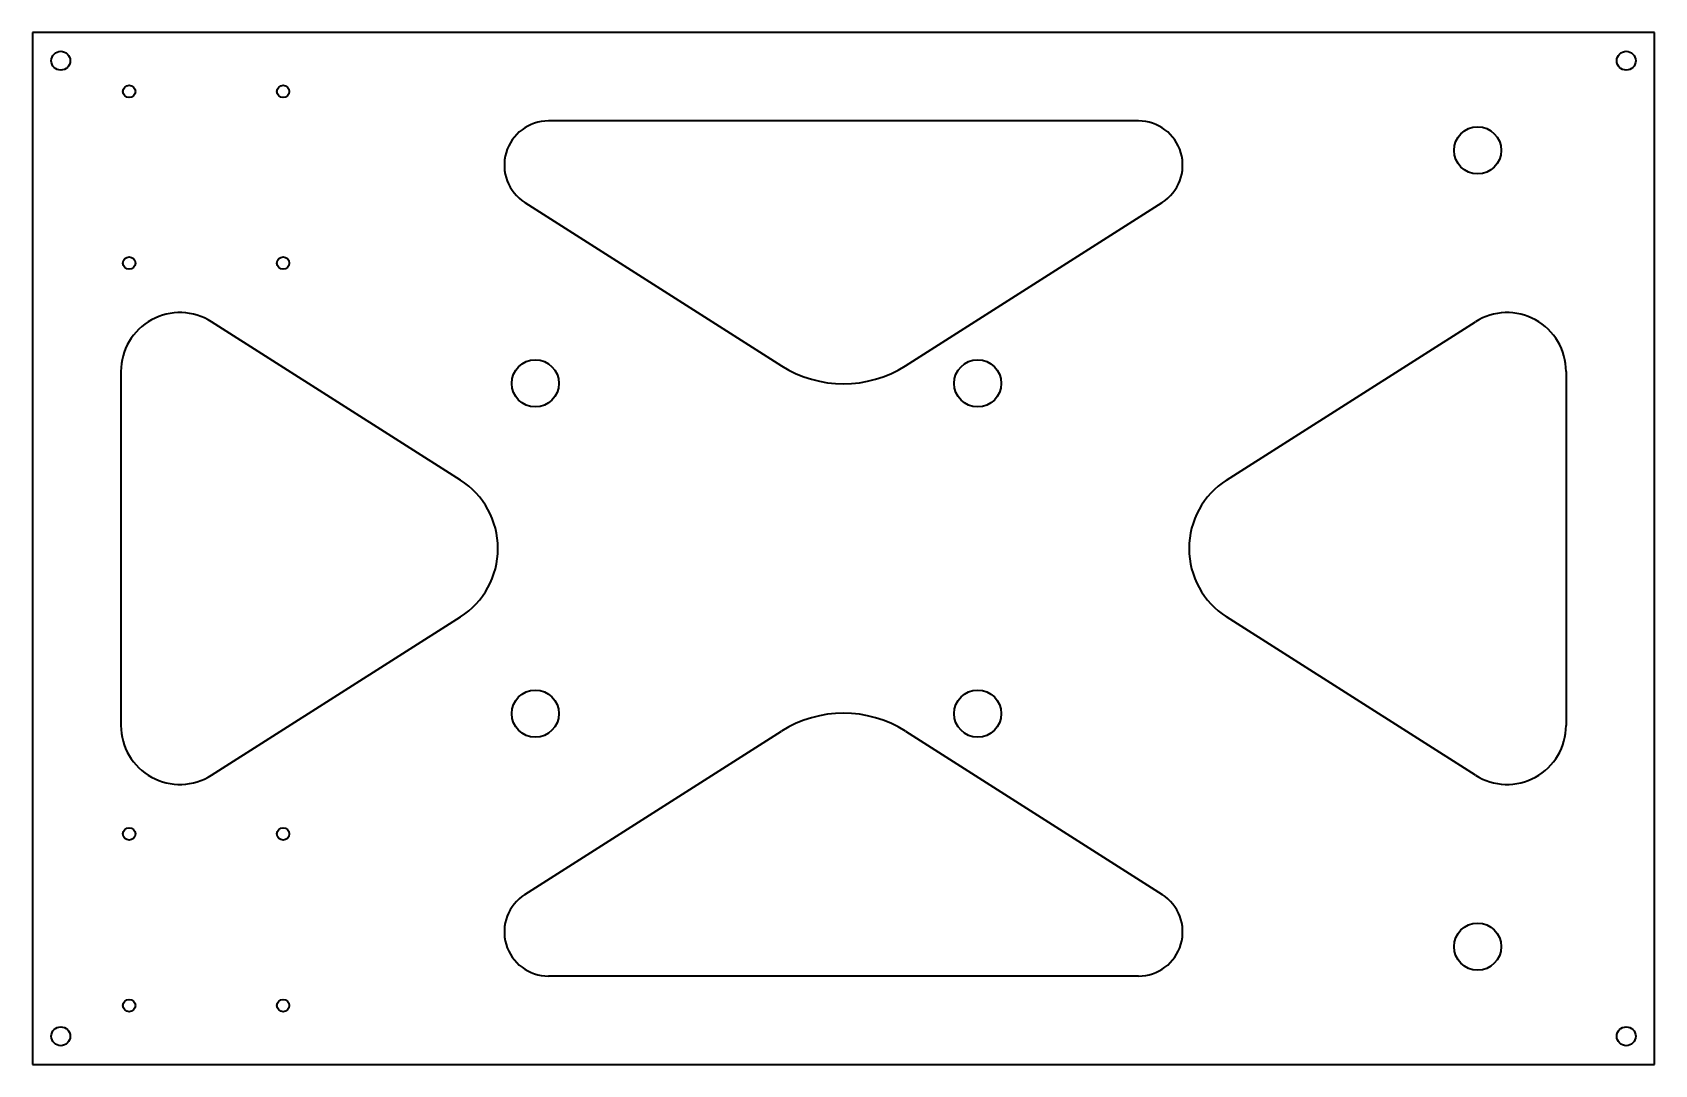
# Model space of a CAD drawing. Extents: x 23 to 573, y 34 to 384.
import ezdxf

# ---------------------------------------------------------------- set-up
doc = ezdxf.new("R2010")
doc.units = 0

msp = doc.modelspace()

# ---------------------------------------------------------------- linework, layer by layer
at = {"color": 7, "lineweight": 35}
for p, q in [((23.284924, 384.496826), (23.284924, 34.496826)), ((573.284912, 384.496826), (23.284924, 384.496826)), ((573.284912, 34.496826), (573.284912, 384.496826)), ((398.284912, 354.496826), (198.284927, 354.496826)), ((190.231796, 326.841919), (277.2612, 271.459534)), ((319.308624, 271.459534), (406.338043, 326.841919)), ((168.38858, 232.68251), (84.02243, 286.370056)), ((428.181244, 232.68251), (512.547424, 286.370056)), ((53.284924, 269.496826), (53.284924, 149.496826)), ((543.284912, 269.496826), (543.284912, 149.496826)), ((84.02243, 132.623596), (168.38858, 186.311142)), ((512.547424, 132.623596), (428.181244, 186.311142)), ((190.231796, 92.151733), (277.2612, 147.534103)), ((319.308624, 147.534103), (406.338043, 92.151733)), ((398.284912, 64.496826), (198.284927, 64.496826)), ((23.284924, 34.496826), (573.284912, 34.496826))]:
    msp.add_line(p, q, dxfattribs=at)
for centre, radius in [((32.884926, 374.89682), 3.2), ((563.684937, 374.89682), 3.2), ((56.084923, 364.496826), 2.1), ((108.284927, 364.496826), 2.1), ((513.284912, 344.496826), 8), ((56.084923, 306.296814), 2.1), ((108.284927, 306.296814), 2.1), ((193.784927, 265.496826), 8), ((343.784912, 265.496826), 8), ((193.784927, 153.496826), 8), ((343.784912, 153.496826), 8), ((56.084923, 112.696838), 2.1), ((108.284927, 112.696838), 2.1), ((513.284912, 74.496826), 8), ((56.084923, 54.496826), 2.1), ((108.284927, 54.496826), 2.1), ((32.884926, 44.096832), 3.2), ((563.684937, 44.096832), 3.2)]:
    msp.add_circle(centre, radius, dxfattribs=at)
for centre, radius, start, end in [((198.284927, 339.496826), 15, 90.000003, 237.528807), ((398.284912, 339.496826), 15, 302.471195, 90.000003), ((73.284927, 269.496826), 20, 57.528805, 180.000005), ((523.284912, 269.496826), 20, 0, 122.471193), ((298.284912, 304.496826), 39.159397, 237.528807, 302.471195), ((153.634064, 209.496826), 27.482208, 302.471195, 57.528805), ((442.935791, 209.496826), 27.482208, 122.471193, 237.528807), ((73.284927, 149.496826), 20, 180.000005, 302.471195), ((298.284912, 114.496826), 39.159397, 57.528805, 122.471193), ((523.284912, 149.496826), 20, 237.528807, 360), ((198.284927, 79.496826), 15, 122.471193, 269.999997), ((398.284912, 79.496826), 15, 269.999997, 57.528805)]:
    msp.add_arc(centre, radius, start, end, dxfattribs=at)

doc.saveas('drawing.dxf')
